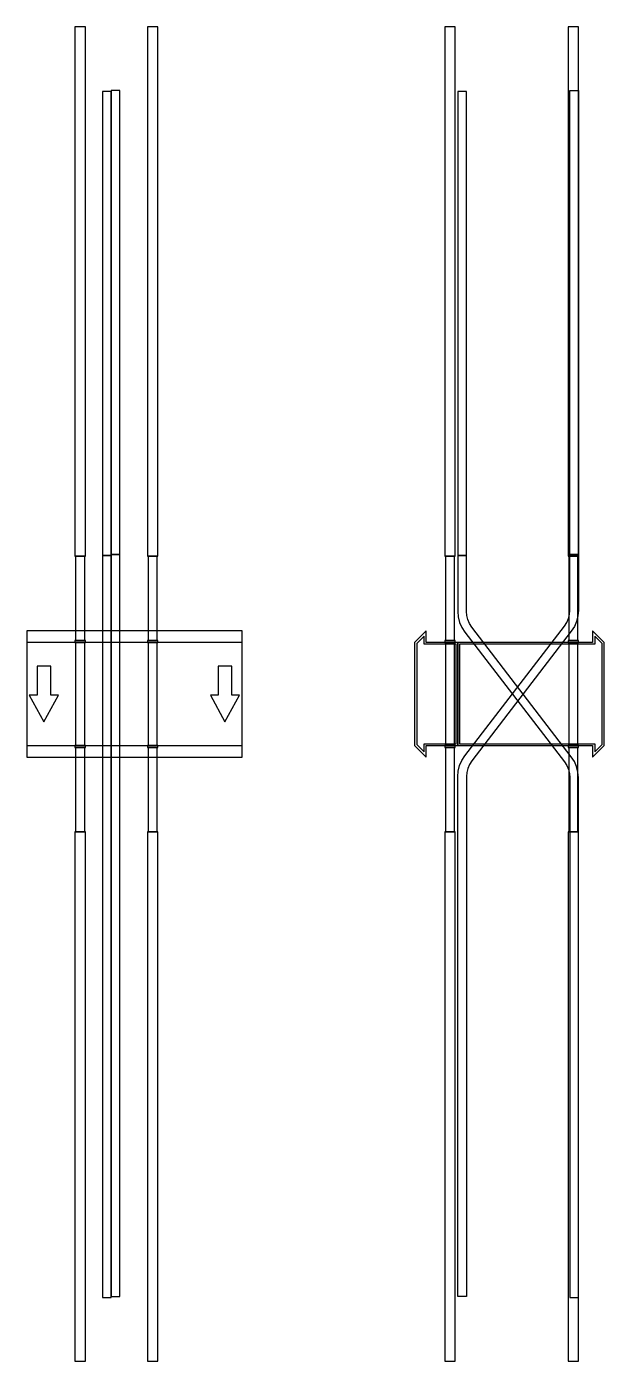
# Model space of a CAD drawing. Extents: x 0 to 670, y -775 to 775.
import ezdxf

# ---------------------------------------------------------------- set-up
doc = ezdxf.new("R2010")
doc.units = 0
doc.layers.add('Halfen', color=7, linetype='CONTINUOUS')

msp = doc.modelspace()

# ---------------------------------------------------------------- linework, layer by layer
at = {"layer": 'Halfen', "color": 7}
for points in [[(68, 160), (68, 775), (56, 775), (56, 160)], [(152, 160), (152, 775), (140, 775), (140, 160)], [(497, 160), (497, 775), (485, 775), (485, 160)], [(640, 160), (640, 775), (628, 775), (628, 160)], [(98, 160.757), (98, 699.757), (88, 699.757), (88, 160.757)], [(108, 161.923), (108, 700.923), (98, 700.923), (98, 161.923)], [(510, 160.757), (510, 699.757), (500, 699.757), (500, 160.757)], [(630, 161.923), (630, 700.923), (640, 700.923), (640, 161.923)], [(67.25, 62), (67.25, 160), (56.75, 160), (56.75, 62)], [(98, -700.923), (98, 160.757), (88, 160.757), (88, -700.923)], [(108, -699.757), (108, 161.923), (98, 161.923), (98, -699.757)], [(151.25, 62), (151.25, 160), (140.75, 160), (140.75, 62)], [(496.25, 62), (496.25, 160), (485.75, 160), (485.75, 62)], [(500, -699.757), (500, -96.007), (500.534, -89.492), (502.123, -83.15), (504.723, -77.152), (508.266, -71.657), (623.801, 78.911), (626.458, 83.032), (628.408, 87.53), (629.599, 92.287), (630, 97.174), (630, 161.923), (640, 161.923), (640, 97.174), (639.466, 90.658), (637.877, 84.316), (635.277, 78.318), (631.734, 72.823), (516.199, -77.745), (513.542, -81.866), (511.592, -86.364), (510.401, -91.121), (510, -96.007), (510, -699.757)], [(640, -700.923), (640, -97.174), (639.466, -90.658), (637.877, -84.316), (635.277, -78.318), (631.734, -72.823), (516.199, 77.745), (513.542, 81.865), (511.592, 86.364), (510.401, 91.121), (510, 96.007), (510, 160.757), (500, 160.757), (500, 96.007), (500.534, 89.492), (502.123, 83.15), (504.723, 77.152), (508.266, 71.657), (623.801, -78.911), (626.458, -83.032), (628.408, -87.531), (629.599, -92.287), (630, -97.174), (630, -700.923)], [(639.25, 62), (639.25, 160), (628.75, 160), (628.75, 62)], [(0, -73.5), (250, -73.5), (250, 73.5), (0, 73.5)], [(68, 60), (68, 62), (56, 62), (56, 60)], [(152, 60), (152, 62), (140, 62), (140, 60)], [(500, -60), (500, 60), (463.5, 60), (463.5, 73.5), (450, 60), (450, -60), (463.5, -73.5), (463.5, -60)], [(498, -58), (498, 58), (461, 58), (461, 67.25), (452.5, 58.75), (452.5, -58.75), (461, -67.25), (461, -58)], [(497, 60), (497, 62), (485, 62), (485, 60)], [(670, -60), (670, 60), (656.5, 73.5), (656.5, 60), (500, 60), (500, -60), (656.5, -60), (656.5, -73.5)], [(667.5, -58.75), (667.5, 58.75), (659, 67.25), (659, 58), (502, 58), (502, -58), (659, -58), (659, -67.25)], [(640, 60), (640, 62), (628, 62), (628, 60)], [(0, -60), (250, -60), (250, 60), (0, 60)], [(67.25, -60), (67.25, 60), (56.75, 60), (56.75, -60)], [(151.25, -60), (151.25, 60), (140.75, 60), (140.75, -60)], [(496.25, -60), (496.25, 60), (485.75, 60), (485.75, -60)], [(639.25, -60), (639.25, 60), (628.75, 60), (628.75, -60)], [(20, -32.5), (37, -1.5), (28, -1.5), (28, 32.5), (12, 32.5), (12, -1.5), (3, -1.5)], [(230, -32.5), (247, -1.5), (238, -1.5), (238, 32.5), (222, 32.5), (222, -1.5), (213, -1.5)], [(68, -62), (68, -60), (56, -60), (56, -62)], [(67.25, -160), (67.25, -62), (56.75, -62), (56.75, -160)], [(152, -62), (152, -60), (140, -60), (140, -62)], [(151.25, -160), (151.25, -62), (140.75, -62), (140.75, -160)], [(497, -62), (497, -60), (485, -60), (485, -62)], [(496.25, -160), (496.25, -62), (485.75, -62), (485.75, -160)], [(640, -62), (640, -60), (628, -60), (628, -62)], [(639.25, -160), (639.25, -62), (628.75, -62), (628.75, -160)], [(68, -775), (68, -160), (56, -160), (56, -775)], [(152, -775), (152, -160), (140, -160), (140, -775)], [(497, -775), (497, -160), (485, -160), (485, -775)], [(640, -775), (640, -160), (628, -160), (628, -775)]]:
    msp.add_lwpolyline(points, close=True, dxfattribs=at)

doc.saveas('drawing.dxf')
